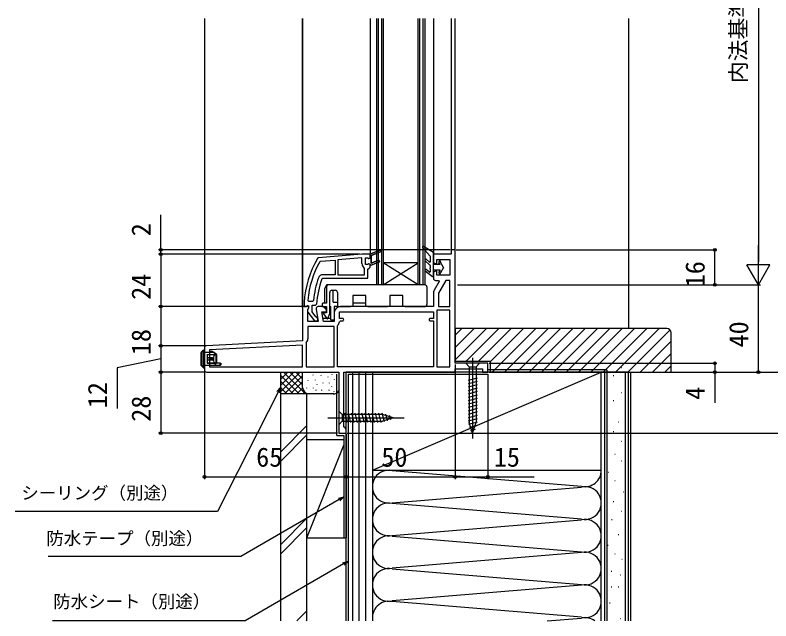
# Model space of a CAD drawing. Units: millimetres, scale not verified. Extents: x -525 to 525, y -783 to 778.
# Drawn here: x -0.8 to 345.7, y -6.7 to 270.8 of the extents above; entities that cross this region are included whole.
import ezdxf
from ezdxf.enums import TextEntityAlignment as Align

# ---------------------------------------------------------------- set-up
doc = ezdxf.new("R2010")
doc.units = ezdxf.units.MM
doc.header["$LTSCALE"] = 4
for name, color, linetype in [('0-3_YKK_11', 7, 'Continuous'), ('0-5_YKK_12', 2, 'Continuous'), ('0-6_YKK_13', 4, 'Continuous'), ('0-8_YKK_D', 6, 'Continuous'), ('0-A_YSS_K', 3, 'Continuous'), ('0-B_YSS_KE', 3, 'Continuous')]:
    doc.layers.add(name, color=color, linetype=linetype)
doc.styles.add('ＭＳ ゴシック', font='')
doc.styles.get('ＭＳ ゴシック').set_extended_font_data('MS Gothic')

msp = doc.modelspace()

# ---------------------------------------------------------------- linework, layer by layer
at = {"layer": '0-3_YKK_11'}
for p, q in [((138.854, 157.782), (139.247, 158.036)), ((191, 152.501), (191, 150.301)), ((139.869, 149.973), (140.339, 150.301)), ((86, 118.352), (86, 108.301))]:
    msp.add_line(p, q, dxfattribs=at)
for points in [[(87, 107.301), (147.6, 107.301), (147.6, 79.301), (151, 79.301), (151, 81.201), (150.5, 81.701), (150, 82.201), (150, 107.301), (201, 107.301), (201, 108.801), (213.5, 108.801), (213.5, 107.301), (216, 107.301), (216, 111.301), (201, 111.301), (201, 163.301), (199.2, 163.301), (199.2, 161.301), (191, 161.301), (191, 158.001)], [(166.748, 162.329), (162.5, 160.639), (162.5, 157.165), (165.949, 158.571), (166.251, 157.83), (162.5, 156.301), (162, 156.301), (162, 156.801), (161.41, 156.876), (160.925, 156.501), (159.8, 156.501), (159.8, 159.701), (160.925, 159.701), (161.41, 159.326), (162, 159.401), (162, 161.301), (166.452, 163.072), (162, 161.301), (158.2, 161.301), (138.273, 159.557), (137.885, 159.312)], [(140.339, 150.301), (161, 150.301), (161, 154.401), (161.5, 154.901), (162, 155.401), (162, 156.301), (162.5, 156.301), (166.251, 157.83), (165.949, 158.571), (162.5, 157.165), (162.5, 160.639), (166.748, 162.329)], [(158.2, 157.001), (158.2, 159.695), (147.2, 158.732), (147.2, 151.901)], [(139.247, 158.036), (146, 158.627), (146, 151.901), (140.339, 151.901)], [(192, 157.001), (192.5, 157.001), (192.5, 158.901), (198.5, 158.901), (198.5, 151.701), (192.5, 151.701), (192.5, 153.501), (192, 153.501)], [(147.2, 151.901), (159.4, 151.901), (159.4, 154.81), (159.169, 155.231)], [(192, 149.301), (193.345, 149.301), (193.673, 148.734), (191.389, 144.778)], [(191, 143.328), (191, 137.301), (148.4, 137.301)], [(131.701, 139.149), (131.7, 139.116), (131.7, 137.301), (132.706, 137.301), (133.202, 137.738), (133.8, 137.701), (133.8, 136.601), (133.6, 136.201)], [(135.987, 140.053), (135.49, 139.601), (133.883, 139.601), (133.385, 140.146)], [(137.215, 136.127), (138.207, 130.501), (133.4, 130.501), (133.4, 135.857), (133.942, 136.725), (133.623, 137.301), (131, 137.301), (131, 121.659), (86.948, 119.35)], [(133.413, 134.784), (136.525, 130.801), (138, 130.801), (138, 131.902), (137.525, 132.401), (137.155, 132.593), (135.4, 134.839), (135.4, 138.001), (136.971, 138.001), (137.47, 138.471)], [(145.5, 134.401), (145.5, 130.501), (140.644, 130.501), (139.868, 134.901), (142, 134.901), (142, 135.801), (140.5, 137.301), (138.2, 137.301)], [(149.3, 131.901), (147.9, 131.901), (147.9, 134.901), (191, 134.901), (191, 131.901), (189.6, 131.901)], [(191, 109.701), (147.1, 109.701), (147.1, 128.501), (147.238, 128.846)], [(147.887, 130.252), (148.384, 130.701), (149.3, 130.701)], [(189.6, 130.701), (191, 130.701), (191, 109.701)], [(145.5, 109.701), (145.5, 128.101), (133.4, 128.101), (133.4, 122.534)], [(132.718, 120.665), (132.6, 120.343), (132.6, 109.701), (145.5, 109.701)]]:
    msp.add_lwpolyline(points, dxfattribs=at)
for points in [[(198.6, 137.301), (198.6, 149.301), (196.771, 149.301), (193.4, 143.461), (193.4, 137.301)], [(198.6, 109.701), (198.6, 135.701), (192.6, 135.701), (192.6, 109.701)], [(131, 119.656), (88.4, 117.424), (88.4, 109.701), (131, 109.701)]]:
    msp.add_lwpolyline(points, close=True, dxfattribs=at)
for centre, radius, start, end in [((166.6, 162.701), 0.4, 291.69939, 111.69941), ((166.6, 162.701), 0.4, 291.69939, 111.69941), ((177.6, 136.101), 46, 149.69629, 176.20063), ((177.6, 136.101), 44.4, 150.76927, 174.77219), ((160.3, 157.001), 2.1, 180.00001, 237.42104), ((192, 158.001), 1, 180.00001, 269.99999), ((192, 152.501), 1, 90.00001, 179.99999), ((177.6, 136.101), 41.8, 159.8128, 174.57386), ((177.6, 136.101), 40.2, 159.81283, 176.6194), ((140.339, 149.801), 2.1, 90, 159.81284), ((192, 150.301), 1, 180.00001, 269.99999), ((193.9, 143.328), 2.9, 150.00001, 180.00002), ((134.2, 135.401), 1, 126.86989, 218.08672), ((138.2, 136.301), 1, 90, 189.99998), ((148.4, 134.401), 2.9, 90.00001, 179.99999), ((149.3, 131.301), 0.6, 269.99999, 90.00001), ((189.6, 131.301), 0.6, 89.99999, 270.00001), ((145.5, 130.501), 2.4, 316.39716, 354.0622), ((130.5, 122.534), 2.9, 319.88081, 0.00001), ((87, 118.352), 1, 93.00003, 180), ((87, 108.301), 1, 180.00001, 269.99999)]:
    msp.add_arc(centre, radius, start, end, dxfattribs=at)
at = {"layer": '0-5_YKK_12'}
for p, q in [((86, 269.301), (86, 118.352)), ((131, 136.801), (131, 269.301)), ((131.199, 137.301), (131.2, 269.301)), ((162, 269.301), (162, 161.3)), ((165, 147.301), (165, 269.301)), ((165.7, 269.301), (165.7, 147.301)), ((167.3, 147.301), (167.3, 269.301)), ((168, 269.301), (168, 147.301)), ((184, 147.301), (184, 269.301)), ((184.7, 269.301), (184.7, 147.301)), ((186.3, 147.301), (186.3, 269.301)), ((187, 269.301), (187, 147.301)), ((191, 269.301), (191, 160.801)), ((199.2, 269.301), (199.2, 162.801)), ((201, 162.801), (201, 269.301)), ((184, 147.301), (168, 157.301)), ((187, 147.301), (165, 147.301))]:
    msp.add_line(p, q, dxfattribs=at)
msp.add_lwpolyline([(168, 147.301), (184, 157.301), (168, 157.301)], dxfattribs=at)
at = {"layer": '0-6_YKK_13'}
for p, q in [((189.452, 160.457), (186.072, 164.406)), ((191, 162.001), (186.46, 164.855)), ((189.5, 160.327), (189.5, 157.753)), ((191, 151.301), (191, 162.001)), ((189.436, 156.26), (187.128, 158.408)), ((189.164, 157.606), (187.672, 158.994)), ((189.5, 156.114), (189.5, 154.979)), ((194.055, 156.501), (191, 156.501)), ((193.5, 157.801), (193.5, 157.568)), ((194.055, 156.501), (193.554, 157.368)), ((194.3, 157.801), (194.3, 157.676)), ((195.7, 155.251), (194.3, 157.676)), ((187.154, 153.685), (190.516, 151.064)), ((189.177, 153.128), (187.645, 154.317)), ((189.5, 154.579), (189.5, 153.286)), ((194.055, 154.001), (191, 154.001)), ((193.5, 152.933), (193.5, 152.701)), ((194.055, 154.001), (193.554, 153.133)), ((195.7, 155.251), (194.3, 152.826)), ((194.3, 152.826), (194.3, 152.701)), ((141.917, 147.135), (141.032, 145.364)), ((142, 146.301), (142, 138.801)), ((143, 147.301), (142.185, 147.301)), ((187, 147.301), (143, 147.301)), ((188, 146.301), (188, 138.301)), ((141, 145.23), (141, 138.801)), ((143.5, 134.272), (143.5, 143.801)), ((144.5, 144.801), (146, 144.801)), ((145, 139.301), (145, 144.801)), ((147, 143.801), (147, 137.301)), ((160, 142.301), (154, 142.301)), ((160, 137.301), (160, 142.301)), ((177, 142.301), (171, 142.301)), ((177, 137.301), (177, 142.301)), ((142, 138.801), (140.3, 138.801)), ((145, 139.301), (147, 139.301)), ((154, 139.051), (160, 139.051)), ((140, 138.501), (140, 137.601)), ((140.3, 137.301), (142, 137.301)), ((141.5, 137.001), (140.8, 137.001)), ((141.5, 137.001), (141.5, 137.301)), ((141.5, 136.301), (141.5, 137.001)), ((142, 137.301), (142, 134.401)), ((143.7, 137.301), (143.5, 137.301)), ((144, 131.301), (144, 137.001)), ((147, 137.301), (145.5, 137.301)), ((145.5, 137.301), (145.5, 131.301)), ((147, 137.301), (153, 137.301)), ((161, 137.301), (160, 137.301)), ((161, 137.301), (170, 137.301)), ((178, 137.301), (177, 137.301)), ((178, 137.301), (187, 137.301)), ((140, 134.501), (140, 134.87)), ((140, 134.501), (140, 134.155)), ((141.5, 134.501), (140, 134.501)), ((142.146, 131.801), (140.415, 131.801)), ((140.654, 133.929), (142.126, 131.826)), ((142, 134.401), (140.9, 134.401)), ((141.5, 134.501), (141.5, 134.901)), ((143.7, 131.801), (142.598, 131.801)), ((142.654, 131.896), (143.482, 134.17)), ((145.2, 131.001), (144.3, 131.001)), ((84.5, 110.377), (84.5, 116.276)), ((84.506, 116.276), (84.5, 116.276)), ((85.326, 117.097), (84.506, 116.276)), ((84.506, 116.276), (84.506, 110.425)), ((85.746, 116.401), (85.452, 116.401)), ((85.624, 117.401), (85.62, 117.395)), ((86, 116.401), (86, 110.201)), ((90.5, 116.201), (86, 116.201)), ((87.3, 115.301), (90.736, 115.301)), ((87.3, 115.197), (87.3, 115.301)), ((87.3, 115.197), (87.3, 113.801)), ((90.557, 115.197), (87.3, 115.197)), ((91.5, 115.301), (90.5, 116.201)), ((91.435, 115.301), (90.736, 115.301)), ((91.435, 111.301), (91.435, 115.301)), ((91.435, 115.301), (91.5, 115.301)), ((91.5, 115.301), (91.5, 111.301)), ((88.2, 113.801), (87.3, 113.801)), ((87.3, 113.801), (87.3, 112.801)), ((87.3, 112.801), (87.3, 111.405)), ((87.3, 111.405), (90.557, 111.405)), ((88.2, 113.801), (88.2, 112.801)), ((88.641, 113.801), (88.2, 113.801)), ((88.783, 112.801), (88.641, 112.801)), ((88.783, 113.801), (88.783, 112.801)), ((89.2, 113.801), (88.783, 113.801)), ((89.2, 112.801), (88.783, 112.801)), ((89.2, 113.801), (89.2, 112.801)), ((89.333, 113.801), (89.2, 113.801)), ((89.333, 112.801), (89.2, 112.801)), ((89.514, 112.801), (89.333, 112.801)), ((89.514, 113.801), (89.514, 112.801)), ((89.55, 112.801), (89.514, 112.801)), ((89.55, 113.801), (89.742, 113.801)), ((89.742, 112.801), (89.55, 112.801)), ((89.742, 113.801), (89.742, 112.801)), ((89.972, 113.801), (89.742, 113.801)), ((89.972, 112.801), (89.742, 112.801)), ((89.972, 113.801), (89.972, 112.801)), ((90.112, 114.197), (90.112, 112.405)), ((90.5, 110.301), (91.5, 111.301)), ((91.435, 111.301), (90.736, 111.301)), ((91.5, 111.301), (91.435, 111.301)), ((93.2, 111.301), (93.5, 111.301)), ((209, 113.801), (208.999, 76.801)), ((212.1, 111.301), (210.55, 109.751)), ((84.506, 110.425), (85.369, 109.562)), ((85.512, 109.289), (85.451, 109.35)), ((85.663, 109.288), (85.724, 109.201)), ((90.5, 110.301), (86, 110.301)), ((93.2, 110.301), (90.5, 110.301)), ((207.45, 109.751), (207.45, 84.217)), ((210.55, 109.751), (210.55, 84.217)), ((211.1, 104.555), (206.9, 103.43)), ((211.1, 103.003), (206.9, 101.877)), ((211.1, 101.45), (206.9, 100.324)), ((211.1, 99.897), (206.9, 98.771)), ((211.1, 98.344), (206.9, 97.218)), ((211.1, 96.791), (206.9, 95.666)), ((211.1, 95.238), (206.9, 94.113)), ((211.1, 93.685), (206.9, 92.56)), ((211.1, 92.132), (206.9, 91.007)), ((211.1, 90.579), (206.9, 89.454)), ((147.6, 89.401), (147.6, 83.201)), ((147.6, 89.401), (149.15, 87.851)), ((167.684, 87.851), (149.15, 87.851)), ((149.15, 87.851), (149.15, 84.751)), ((151.576, 84.201), (150.451, 88.401)), ((153.129, 84.201), (152.004, 88.401)), ((154.682, 84.201), (153.557, 88.401)), ((156.235, 84.201), (155.11, 88.401)), ((157.788, 84.201), (156.663, 88.401)), ((159.341, 84.201), (158.216, 88.401)), ((160.894, 84.201), (159.769, 88.401)), ((162.447, 84.201), (161.321, 88.401)), ((164, 84.201), (162.874, 88.401)), ((165.553, 84.201), (164.427, 88.401)), ((167.106, 84.201), (165.98, 88.401)), ((168.589, 84.46), (167.533, 88.401)), ((172.6, 86.301), (167.684, 87.851)), ((170.021, 84.911), (169.208, 87.947)), ((171.453, 85.363), (170.904, 87.412)), ((211.1, 89.026), (206.9, 87.901)), ((211.1, 87.473), (206.9, 86.348)), ((142.6, 86.301), (177.6, 86.301)), ((147.6, 83.201), (149.15, 84.751)), ((149.15, 84.751), (167.684, 84.751)), ((172.6, 86.301), (167.684, 84.751)), ((211.1, 85.921), (206.9, 84.795)), ((211.1, 84.368), (207.158, 83.312)), ((209, 79.301), (207.45, 84.217)), ((209, 79.301), (207.45, 84.217)), ((209, 79.301), (210.55, 84.217)), ((210.646, 82.693), (207.61, 81.88)), ((210.111, 80.997), (208.061, 80.448))]:
    msp.add_line(p, q, dxfattribs=at)
for points in [[(154, 142.301), (154, 137.301), (153, 137.301)], [(171, 142.301), (171, 137.301), (170, 137.301)], [(84.588, 116.489), (85.408, 117.309), (85.412, 117.313)], [(85.746, 116.401), (85.746, 110.201), (85.452, 110.201), (85.452, 116.401)], [(85.624, 117.401), (86, 117.401), (86, 116.401), (85.746, 116.401)], [(88.6, 116.201), (88.6, 116.801), (90.2, 116.201)], [(89.2, 116.576), (89.2, 117.101), (91, 115.901)], [(90.714, 116.008), (91, 115.901), (91, 115.751)], [(88.641, 112.801), (88.2, 112.801), (87.3, 112.801)], [(90.736, 111.301), (87.3, 111.301), (87.3, 111.405)], [(88.641, 112.801), (88.641, 113.801), (88.783, 113.801)], [(89.333, 112.801), (89.333, 113.801), (89.514, 113.801)], [(89.55, 112.801), (89.55, 113.801), (89.514, 113.801)], [(89.972, 113.801), (90.052, 113.995), (90.112, 114.197)], [(90.112, 112.405), (90.053, 112.603), (89.972, 112.801)], [(93.2, 110.301), (93.2, 111.301), (91.5, 111.301)], [(93.5, 111.301), (93.5, 110.601), (93.2, 110.301)], [(212.1, 111.301), (205.9, 111.301), (207.45, 109.751), (210.55, 109.751)], [(85.451, 109.35), (84.5, 110.301), (84.5, 110.377)], [(85.746, 110.201), (86, 110.201), (86, 109.201), (85.724, 109.201)]]:
    msp.add_lwpolyline(points, dxfattribs=at)
for centre, radius, start, end in [((186.3, 164.601), 0.3, 57.84718, 220.56105), ((189.3, 160.327), 0.2, 0, 40.56105), ((187.4, 158.701), 0.4, 47.0674, 227.0674), ((189.3, 157.753), 0.2, 227.0674, 0), ((189.3, 156.114), 0.2, 0, 47.0674), ((193.9, 157.801), 0.4, 0, 180), ((193.9, 157.568), 0.4, 180, 210), ((187.4, 154.001), 0.4, 52.18768, 232.05449), ((189.3, 153.286), 0.2, 232.18768, 0), ((189.5, 154.779), 0.2, 90, 270), ((193.9, 152.933), 0.4, 150, 180), ((193.9, 152.701), 0.4, 180, 0), ((190.7, 151.301), 0.3, 232.05449, 0), ((142.185, 147.001), 0.3, 90, 153.43495), ((143, 146.301), 1, 90, 180), ((187, 146.301), 1, 0, 90), ((141.3, 145.23), 0.3, 153.43495, 180), ((144.5, 143.801), 1, 90, 180), ((146, 143.801), 1, 0, 90), ((140.3, 138.501), 0.3, 90, 180), ((140.3, 137.601), 0.3, 180, 270), ((143.7, 137.001), 0.3, 0, 90), ((187, 138.301), 1, 270, 0), ((140.9, 134.101), 0.3, 90, 215), ((142.372, 131.998), 0.3, 215, 340), ((143.2, 134.272), 0.3, 340, 0), ((143.7, 131.501), 0.3, 0, 90), ((144.3, 131.301), 0.3, 180, 270), ((145.2, 131.301), 0.3, 270, 0), ((84.8, 116.276), 0.3, 135, 180), ((84.789, 116.289), 0.284, 135.21566, 182.49633), ((85.63, 117.092), 0.304, 91.7644, 179.04855), ((85.61, 117.109), 0.284, 135.21566, 182.49633), ((85.617, 117.1), 0.295, 89.30544, 134.94469), ((85.624, 117.101), 0.3, 90, 135), ((85.652, 109.549), 0.284, 177.50367, 224.78434), ((85.681, 109.602), 0.314, 187.32627, 266.78077), ((85.617, 109.523), 0.24, 226.38814, 281.18869), ((85.724, 109.501), 0.3, 225, 270)]:
    msp.add_arc(centre, radius, start, end, dxfattribs=at)
for centre, major_axis, ratio, start_param, end_param in [((85.312, 116.401), (0, 0.7), 0.2, 4.712389, 6.1791526), ((85.606, 116.401), (0, 1), 0.14, 4.712389, 6.1791526), ((92.289, 113.301), (0, 2.9), 0.789474, 0.8581397, 1.2566748), ((90.736, 115.001), (0, 0.3), 0.789474, 6.2831853, 7.141325), ((92.289, 113.301), (0, 2.9), 0.789474, 1.8849178, 2.283453), ((90.736, 111.601), (0, 0.3), 0.789474, 2.283453, 3.1415927), ((84.8, 110.425), (0.286, 0.119), 0.756388, 2.640578, 2.8379736), ((85.312, 110.201), (0, 0.7), 0.2, 3.5625567, 4.712389), ((85.606, 110.201), (0, 1), 0.14, 3.5625567, 4.712389)]:
    msp.add_ellipse(centre, major_axis=major_axis, ratio=ratio, start_param=start_param, end_param=end_param, dxfattribs=at)
at = {"layer": '0-8_YKK_D'}
for p, q in [((340, 416.801), (340, 157.801)), ((66, 163.301), (66, 179.355)), ((198.7, 163.301), (65, 163.301)), ((66, 161.301), (66, 163.301)), ((201.5, 163.301), (321, 163.301)), ((320, 147.301), (320, 163.301)), ((340, 147.301), (340, 165.487)), ((157.222, 161.301), (65, 161.301)), ((130, 161.301), (65, 161.301)), ((66, 161.301), (66, 137.301)), ((66, 161.301), (66, 158.751)), ((340, 147.301), (334.75, 156.394)), ((345.25, 156.394), (334.75, 156.394)), ((340, 147.301), (345.25, 156.394)), ((202, 147.301), (321, 147.301)), ((220, 147.301), (341, 147.301)), ((221, 147.301), (341, 147.301)), ((340, 107.301), (340, 147.301)), ((130.5, 137.301), (65, 137.301)), ((130.5, 137.301), (65, 137.301)), ((66, 137.301), (66, 119.301)), ((85.685, 119.301), (65, 119.301)), ((85.685, 119.301), (65, 119.301)), ((66, 119.301), (66, 107.301)), ((216.5, 111.301), (321, 111.301)), ((201, 110.801), (201, 58.301)), ((201, 110.801), (201, 58.301)), ((86, 107.301), (65, 107.301)), ((86, 107.301), (65, 107.301)), ((66, 107.301), (66, 79.301)), ((86, 107.301), (86, 58.301)), ((216, 106.301), (216, 58.301)), ((216.5, 107.301), (321, 107.301)), ((217, 107.301), (361, 107.301)), ((218, 107.301), (361, 107.301)), ((219, 107.301), (341, 107.301)), ((147.1, 79.301), (65, 79.301)), ((151, 78.801), (151, 58.301)), ((151, 78.801), (151, 58.301)), ((151.5, 79.301), (361, 79.301)), ((86, 59.301), (151, 59.301)), ((151, 59.301), (201, 59.301))]:
    msp.add_line(p, q, dxfattribs=at)
for points in [[(66, 113.301), (46, 109.314), (46, 90.586)], [(320, 111.301), (320, 107.301), (320, 93.183)], [(121, 100.374), (119.842, 98.102), (91.972, 43.404), (-0.792, 43.404)], [(119.234, 98.412), (121, 100.374), (120.451, 97.792)], [(201, 59.301), (216, 59.301), (237.277, 59.301)], [(150, 50.188), (147.792, 48.913), (102.665, 22.859), (14.293, 22.859)], [(147.45, 49.505), (150, 50.188), (148.133, 48.321)], [(152.006, 20.66), (149.798, 19.385), (104.671, -6.669), (16.299, -6.669)], [(149.456, 19.977), (152.006, 20.66), (150.139, 18.793)]]:
    msp.add_lwpolyline(points, dxfattribs=at)
for centre in [(66, 163.301), (320, 163.301), (66, 161.301), (66, 161.301), (320, 147.301), (66, 137.301), (66, 137.301), (66, 119.301), (66, 119.301), (320, 111.301), (66, 107.301), (66, 107.301), (320, 107.301), (340, 107.301), (66, 79.301), (86, 59.301), (151, 59.301), (151, 59.301), (201, 59.301), (201, 59.301), (216, 59.301)]:
    msp.add_circle(centre, 0.637, dxfattribs=at)
at = {"layer": '0-A_YSS_K'}
for p, q in [((280.5, 269.301), (280.5, 127.301)), ((201, 124.271), (204.029, 127.301)), ((201, 118.614), (209.686, 127.301)), ((201, 112.958), (215.343, 127.301)), ((206, 112.301), (221, 127.301)), ((211.657, 112.301), (226.657, 127.301)), ((217, 111.987), (232.314, 127.301)), ((217.971, 107.301), (237.971, 127.301)), ((223.627, 107.301), (243.627, 127.301)), ((229.284, 107.301), (249.284, 127.301)), ((234.941, 107.301), (254.941, 127.301)), ((240.598, 107.301), (260.598, 127.301)), ((246.255, 107.301), (266.255, 127.301)), ((251.912, 107.301), (271.912, 127.301)), ((257.569, 107.301), (277.569, 127.301)), ((263.225, 107.301), (283.225, 127.301)), ((268.882, 107.301), (288.882, 127.301)), ((274.539, 107.301), (294.539, 127.301)), ((280.196, 107.301), (299.509, 126.614)), ((285.853, 107.301), (300, 121.448)), ((291.51, 107.301), (300, 115.791)), ((277.199, 109.422), (277.399, 109.422)), ((297.167, 107.301), (300, 110.134)), ((121, 97.301), (121, 107.301)), ((121, 98.443), (129.858, 107.301)), ((121, 101.271), (127.029, 107.301)), ((121, 104.1), (124.201, 107.301)), ((121, 106.928), (121.373, 107.301)), ((121, 105.786), (129.485, 97.301)), ((122.314, 107.301), (132.314, 97.301)), ((122.686, 97.301), (131, 105.614)), ((125.142, 107.301), (131, 101.443)), ((127.971, 107.301), (131, 104.271)), ((130.799, 107.301), (131, 107.1)), ((131, 100.301), (131, 107.301)), ((135.755, 106.085), (135.755, 105.885)), ((139.349, 105.781), (139.349, 105.581)), ((142.566, 105.113), (142.566, 104.913)), ((144.415, 106.197), (144.415, 105.997)), ((163, 107.301), (151, 107.301)), ((151, -6.67), (151, 107.301)), ((154, -6.67), (154, 107.301)), ((157, -6.67), (157, 107.301)), ((160, -6.67), (160, 107.301)), ((163, 62.301), (268, 107.301)), ((163, 107.301), (163, -6.67)), ((269.5, 107.301), (269.5, -6.67)), ((273.469, 105.692), (273.669, 105.692)), ((279, 107.301), (279, -6.67)), ((281.5, -6.67), (281.5, 106.802)), ((121, 102.958), (126.657, 97.301)), ((125.515, 97.301), (131, 102.786)), ((133.495, 103.444), (133.495, 103.244)), ((136.842, 103.778), (136.842, 103.578)), ((137.501, 101.775), (137.501, 101.575)), ((140.294, 102.378), (140.294, 102.178)), ((143.233, 102.442), (143.233, 102.242)), ((144.246, 100.911), (144.246, 100.711)), ((145.502, 103.89), (145.502, 103.69)), ((270.485, 100.97), (270.685, 100.97)), ((121, 100.129), (123.828, 97.301)), ((134, 97.301), (121, 97.301)), ((128.343, 97.301), (131.018, 99.975)), ((131.172, 97.301), (131.966, 98.095)), ((132.828, 100.106), (132.828, 99.906)), ((145.351, 97.301), (134, 97.301)), ((135.841, 100.106), (135.841, 99.906)), ((137.167, 99.104), (137.167, 98.904)), ((139.682, 99.104), (139.682, 98.904)), ((143.064, 99.104), (143.064, 98.904)), ((145.333, 98.604), (145.333, 98.404)), ((277.199, 97.986), (277.399, 97.986)), ((273.469, 94.256), (273.669, 94.256)), ((270.485, 89.035), (270.685, 89.035)), ((275.707, 84.559), (275.907, 84.559)), ((133, 82.759), (121, 70.759)), ((273.469, 80.083), (273.669, 80.083)), ((121, 66.516), (133, 78.516)), ((133, 31.301), (133, 76.301)), ((150, 76.301), (133, 76.301)), ((151, 76.301), (151, 31.301)), ((133, 31.301), (150, 73.801)), ((277.199, 75.607), (277.399, 75.607)), ((270.485, 72.623), (270.685, 72.623)), ((274.215, 69.639), (274.415, 69.639)), ((277.199, 66.655), (277.399, 66.655)), ((163, 62.301), (163, -6.67)), ((172.032, 62.143), (258.968, 54.959)), ((268, -1.422), (268, 62.301)), ((271.231, 61.433), (271.431, 61.433)), ((274.215, 57.703), (274.415, 57.703)), ((172.032, 47.459), (258.968, 54.643)), ((277.945, 52.481), (278.145, 52.481)), ((258.968, 39.959), (172.032, 47.143)), ((273.469, 48.005), (273.669, 48.005)), ((277.199, 43.53), (277.399, 43.53)), ((133, 40.332), (121, 28.332)), ((172.032, 32.459), (258.968, 39.643)), ((272.723, 39.8), (272.923, 39.8)), ((133, 36.09), (121, 24.09)), ((133, 31.301), (151, 31.301)), ((172.032, 32.143), (258.968, 24.959)), ((275.783, 32.869), (275.983, 32.869)), ((270.981, 28.067), (271.181, 28.067)), ((258.968, 24.643), (172.032, 17.459)), ((274.182, 24.065), (274.382, 24.065)), ((277.384, 21.664), (277.584, 21.664)), ((172.032, 17.143), (258.968, 9.959)), ((272.582, 16.062), (272.782, 16.062)), ((276.583, 14.462), (276.783, 14.462)), ((258.968, 9.643), (172.032, 2.459)), ((272.582, 8.859), (272.782, 8.859)), ((275.783, 8.859), (275.983, 8.859)), ((258.968, -5.041), (172.032, 2.143)), ((271.781, 1.657), (271.981, 1.657)), ((133, -2.094), (128.425, -6.67)), ((133, -6.337), (132.667, -6.67)), ((243.089, -6.67), (258.968, -5.357)), ((276.583, -5.546), (276.783, -5.546))]:
    msp.add_line(p, q, dxfattribs=at)
for centre, radius, start, end in [((134, 100.301), 3, 180, 270), ((145.1, 100.301), 3, 270, 326.44238), ((170.5, 54.801), 7.5, 78.21647, 281.78351), ((260.5, 62.301), 7.5, 258.21646, 0), ((260.5, 47.301), 7.5, 258.21646, 101.78354), ((170.5, 39.801), 7.5, 78.21647, 281.78351), ((260.5, 32.301), 7.5, 258.21646, 101.78354), ((170.5, 24.801), 7.5, 78.21647, 281.78351), ((260.5, 17.301), 7.5, 258.21646, 101.78354), ((170.5, 9.801), 7.5, 78.21647, 281.78352), ((260.5, 2.301), 7.5, 258.21646, 101.78354), ((170.5, -5.199), 7.5, 78.21647, 191.30524), ((260.5, -12.699), 7.5, 53.51035, 101.78354)]:
    msp.add_arc(centre, radius, start, end, dxfattribs=at)
at = {"layer": '0-B_YSS_KE'}
for p, q in [((270.5, 108.301), (216, 108.301)), ((270.5, 108.301), (270.5, -6.67)), ((146.651, 78.301), (146.651, 106.301)), ((268, -6.67), (268, 107.301)), ((133, 97.301), (121, 97.301)), ((121, -6.67), (121, 97.301)), ((133, -6.67), (133, 97.301)), ((163, 62.301), (268, 62.301))]:
    msp.add_line(p, q, dxfattribs=at)
for points in [[(298, 127.301), (201, 127.301), (201, 112.301), (217, 112.301), (217, 107.301), (300, 107.301), (300, 125.301)], [(152, -6.67), (152, 106.301), (216, 106.301)], [(268, 62.301), (268, 107.301), (163, 107.301), (163, 62.301)], [(280.5, -6.67), (280.5, 107.301), (268, 107.301)], [(146.651, 78.301), (150, 78.301), (150, 31.301)]]:
    msp.add_lwpolyline(points, dxfattribs=at)
msp.add_arc((298, 125.301), 2, 0.00001, 89.99999, dxfattribs=at)

# ---------------------------------------------------------------- texts
at = {"layer": '0-8_YKK_D', "style": 'ＭＳ ゴシック'}
for s, height, p in [('内法基準寸法h', 7.331, (336.636, 239.63)), ('2', 8.798, (64, 169.514)), ('16', 8.798, (318, 146.13)), ('24', 8.798, (64, 140.403)), ('40', 8.798, (338, 118.573)), ('18', 8.798, (64, 115.062)), ('12', 8.798, (44, 90.746)), ('4', 8.798, (318, 94.569)), ('28', 8.798, (64, 84.539))]:
    msp.add_text(s, height=height, rotation=90, dxfattribs=at).set_placement(p, align=Align.BOTTOM_LEFT)
for s, height, p in [('65', 8.798, (109.739, 61.301)), ('50', 8.798, (167.136, 61.301)), ('15', 8.798, (218.709, 61.301)), ('シーリング（別途）', 5.865, (2.037, 47.224)), ('防水テープ（別途）', 5.865, (13.505, 26.428)), ('防水シート（別途）', 5.865, (16.661, -2.493))]:
    msp.add_text(s, height=height, dxfattribs=at).set_placement(p, align=Align.BOTTOM_LEFT)

doc.saveas('drawing.dxf')
